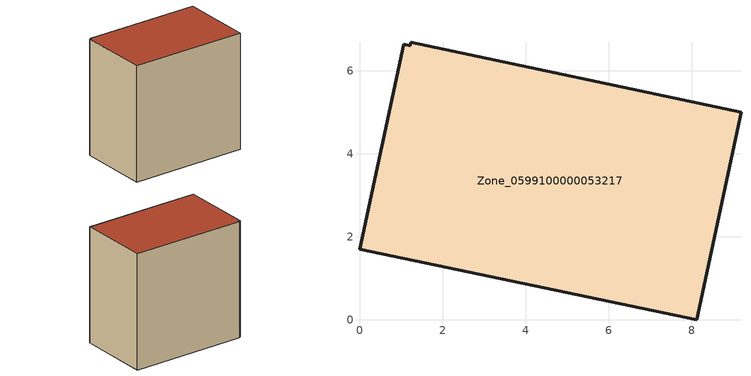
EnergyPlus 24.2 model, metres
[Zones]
Zone_0599100000053217
 floor ground (C_G): 8.11,0 0,1.7 1.06,6.63 1.22,6.59 1.24,6.69 9.18,5 z0
 wall outside (C_F): 8.11,0 9.18,5 1.24,6.69 1.22,6.59 1.06,6.63 0,1.7 8.11,0 z0:8.21
 roof outside (C_R): 0,1.7 8.11,0 9.18,5 1.24,6.69 1.22,6.59 1.06,6.63 z8.21
[BUILDING]
Pand.0599100000053217: North Axis=0; Terrain=City; Loads Convergence Tolerance Value=0.04; Temperature Convergence Tolerance Value=0.4; Solar Distribution=FullExterior; Maximum Number of Warmup Days=25; Minimum Number of Warmup Days=1
[Site:Location]
Rotterdam.The.Hague.AP_ZH_NLD Design_Conditions: Latitude=51.96; Longitude=4.45; Time Zone=1; Elevation=-4.5
[SITE:GROUNDTEMPERATURE:BUILDINGSURFACE]
18, 18, 18, 18, 18, 18, 18, 18, 18, 18, 18, 18
[MATERIAL] Thermal Absorptance=0.9; Solar Absorptance=0.7; Visible Absorptance=0.7
Name | Roughness | Thickness | Conductivity | Density | Specific Heat
G.TI.1975-1991 | MediumSmooth | 0.15 | 0.288461 | 540 | 1210
F.TI.1975-1991 | Rough | 0.3 | 0.230769 | 1920 | 840
R.TI.1975-1991 | MediumRough | 0.2 | 0.153846 | 1500 | 1000
[CONSTRUCTION]
C_G: G.TI.1975-1991
C_F: F.TI.1975-1991
C_R: R.TI.1975-1991
[ZONE]
Zone_0599100000053217: Type=1; Multiplier=1; Ceiling Height=Autocalculate; Volume=Autocalculate; Floor Area=autocalculate; Part of Total Floor Area=Yes
[ZONEINFILTRATION:DESIGNFLOWRATE]
Infil_Zone_0599100000053217: Zone or ZoneList or Space or SpaceList=Zone_0599100000053217; Schedule=AlwaysOn; Design Flow Rate Calculation Method=Flow/Area; Flow Rate per Floor Area=0.003; Constant Term Coefficient=1; Temperature Term Coefficient=0; Velocity Term Coefficient=0; Velocity Squared Term Coefficient=0
[HVACTEMPLATE:ZONE:IDEALLOADSAIRSYSTEM]
Zone_0599100000053217: Maximum Heating Supply Air Temperature=50; Minimum Cooling Supply Air Temperature=13; Maximum Heating Supply Air Humidity Ratio=0.0156; Minimum Cooling Supply Air Humidity Ratio=0.0077; Heating Limit=NoLimit; Cooling Limit=NoLimit; Dehumidification Control Type=ConstantSensibleHeatRatio; Cooling Sensible Heat Ratio=0.7; Dehumidification Setpoint=60; Humidification Control Type=None; Humidification Setpoint=30; Outdoor Air Method=None; Outdoor Air Flow Rate per Person=0.00944; Outdoor Air Flow Rate per Zone Floor Area=0; Outdoor Air Flow Rate per Zone=0; Demand Controlled Ventilation Type=None; Outdoor Air Economizer Type=NoEconomizer; Heat Recovery Type=None; Sensible Heat Recovery Effectiveness=0.7; Latent Heat Recovery Effectiveness=0.65
[ZONECONTROL:THERMOSTAT]
ThermostatControl_Zone_0599100000053217: Zone or ZoneList=Zone_0599100000053217; Control Type Schedule=DualSetpointControlType; Control 1=Thermostat_Zone_0599100000053217; Temperature Difference Between Cutout And Setpoint=0
[THERMOSTATSETPOINT:DUALSETPOINT]
Thermostat_Zone_0599100000053217: Heating Setpoint Temperature Schedule=HeatingSetpoint_Zone_0599100000053217; Cooling Setpoint Temperature Schedule=CoolingSetpoint_Zone_0599100000053217
[SCHEDULE:COMPACT]
HeatingSetpoint_Zone_0599100000053217: Through: 12/31, For: AllDays, Until: 24:00, 21
CoolingSetpoint_Zone_0599100000053217: Through: 12/31, For: AllDays, Until: 24:00, 24
DualSetpointControlType: Through: 12/31, For: AllDays, Until: 24:00, 4
AlwaysOn: Through: 12/31, For: AllDays, Until: 24:00, 1
